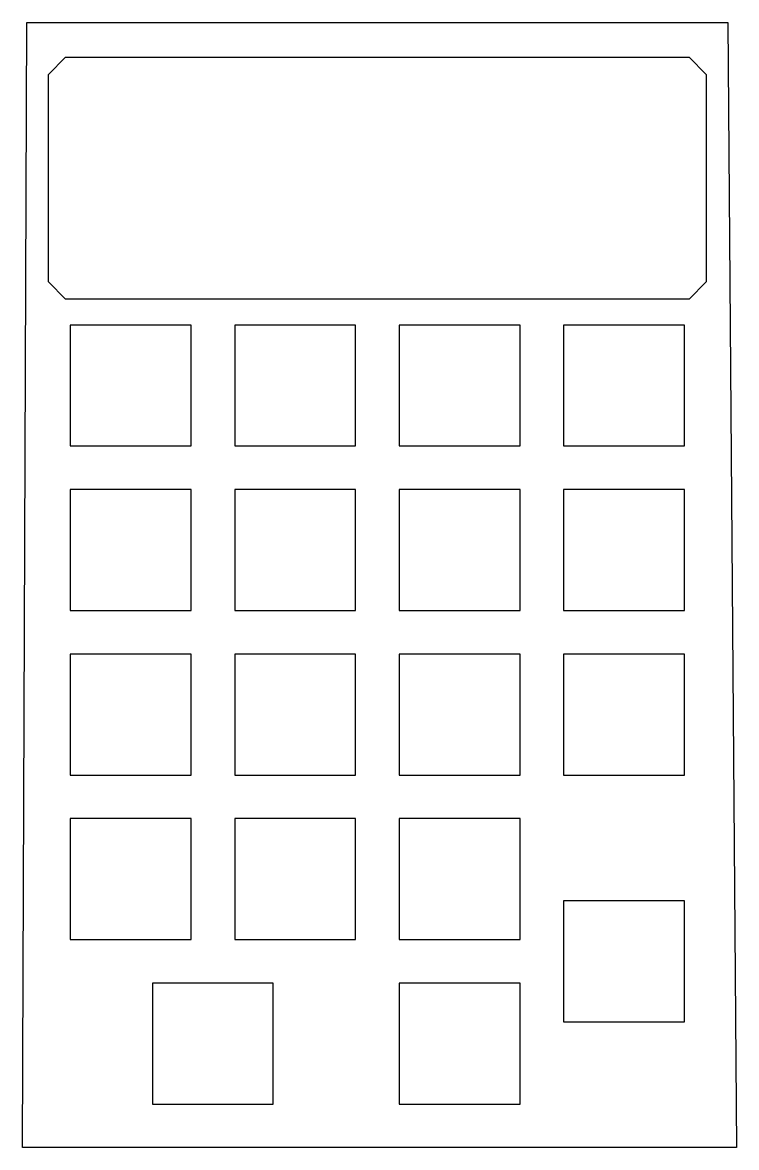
# Model space of a CAD drawing. Header units: millimetres. Extents: x 187 to 270, y -212 to -82.
import ezdxf

# ---------------------------------------------------------------- set-up
doc = ezdxf.new("R2010")
doc.units = ezdxf.units.MM

msp = doc.modelspace()

# ---------------------------------------------------------------- linework, layer by layer
for p, q in [((187.475, -212.025), (187.975, -81.775)), ((187.975, -81.775), (269.175, -81.775)), ((269.175, -81.775), (270.175, -212.025)), ((190.475, -87.8), (192.475, -85.8)), ((192.475, -85.8), (264.675, -85.8)), ((264.675, -85.8), (266.675, -87.8)), ((190.475, -111.8), (190.475, -87.8)), ((266.675, -87.8), (266.675, -111.8)), ((192.475, -113.8), (190.475, -111.8)), ((266.675, -111.8), (264.675, -113.8)), ((264.675, -113.8), (192.475, -113.8)), ((207, -116.8), (193, -116.8)), ((193, -116.8), (193, -130.8)), ((207, -130.8), (207, -116.8)), ((226.05, -116.8), (212.05, -116.8)), ((212.05, -116.8), (212.05, -130.8)), ((226.05, -130.8), (226.05, -116.8)), ((245.1, -116.8), (231.1, -116.8)), ((231.1, -116.8), (231.1, -130.8)), ((245.1, -130.8), (245.1, -116.8)), ((264.15, -116.8), (250.15, -116.8)), ((250.15, -116.8), (250.15, -130.8)), ((264.15, -130.8), (264.15, -116.8)), ((193, -130.8), (207, -130.8)), ((212.05, -130.8), (226.05, -130.8)), ((231.1, -130.8), (245.1, -130.8)), ((250.15, -130.8), (264.15, -130.8)), ((207, -135.85), (193, -135.85)), ((193, -135.85), (193, -149.85)), ((207, -149.85), (207, -135.85)), ((226.05, -135.85), (212.05, -135.85)), ((212.05, -135.85), (212.05, -149.85)), ((226.05, -149.85), (226.05, -135.85)), ((245.1, -135.85), (231.1, -135.85)), ((231.1, -135.85), (231.1, -149.85)), ((245.1, -149.85), (245.1, -135.85)), ((264.15, -135.85), (250.15, -135.85)), ((250.15, -135.85), (250.15, -149.85)), ((264.15, -149.85), (264.15, -135.85)), ((193, -149.85), (207, -149.85)), ((212.05, -149.85), (226.05, -149.85)), ((231.1, -149.85), (245.1, -149.85)), ((250.15, -149.85), (264.15, -149.85)), ((207, -154.9), (193, -154.9)), ((193, -154.9), (193, -168.9)), ((207, -168.9), (207, -154.9)), ((226.05, -154.9), (212.05, -154.9)), ((212.05, -154.9), (212.05, -168.9)), ((226.05, -168.9), (226.05, -154.9)), ((245.1, -154.9), (231.1, -154.9)), ((231.1, -154.9), (231.1, -168.9)), ((245.1, -168.9), (245.1, -154.9)), ((264.15, -154.9), (250.15, -154.9)), ((250.15, -154.9), (250.15, -168.9)), ((264.15, -168.9), (264.15, -154.9)), ((193, -168.9), (207, -168.9)), ((212.05, -168.9), (226.05, -168.9)), ((231.1, -168.9), (245.1, -168.9)), ((250.15, -168.9), (264.15, -168.9)), ((207, -173.95), (193, -173.95)), ((193, -173.95), (193, -187.95)), ((207, -187.95), (207, -173.95)), ((226.05, -173.95), (212.05, -173.95)), ((212.05, -173.95), (212.05, -187.95)), ((226.05, -187.95), (226.05, -173.95)), ((245.1, -173.95), (231.1, -173.95)), ((231.1, -173.95), (231.1, -187.95)), ((245.1, -187.95), (245.1, -173.95)), ((264.15, -183.475), (250.15, -183.475)), ((250.15, -183.475), (250.15, -197.475)), ((264.15, -197.475), (264.15, -183.475)), ((193, -187.95), (207, -187.95)), ((212.05, -187.95), (226.05, -187.95)), ((231.1, -187.95), (245.1, -187.95)), ((216.525, -193), (202.525, -193)), ((202.525, -193), (202.525, -207)), ((216.525, -207), (216.525, -193)), ((245.1, -193), (231.1, -193)), ((231.1, -193), (231.1, -207)), ((245.1, -207), (245.1, -193)), ((250.15, -197.475), (264.15, -197.475)), ((202.525, -207), (216.525, -207)), ((231.1, -207), (245.1, -207)), ((270.175, -212.025), (187.475, -212.025))]:
    msp.add_line(p, q)

doc.saveas('drawing.dxf')
